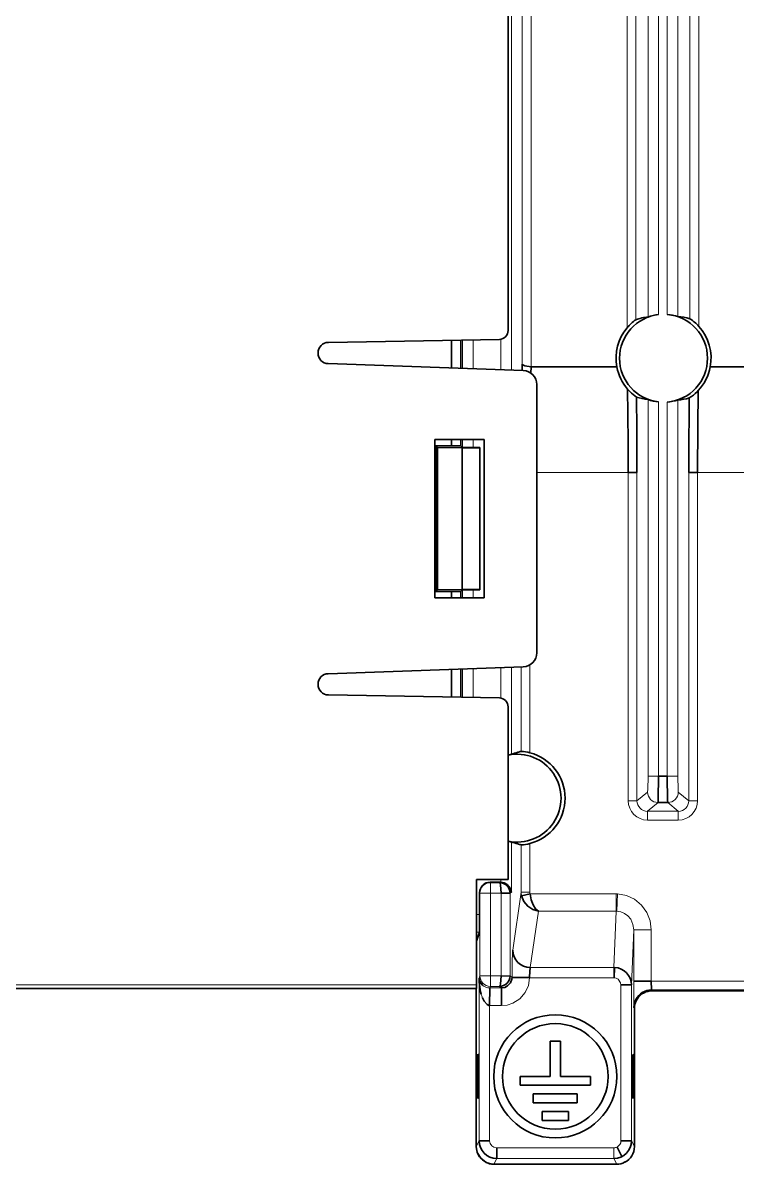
# Model space of a CAD drawing. Extents: x -45 to 645, y -160 to 467.
# Drawn here: x 48.8 to 89.4, y 59.3 to 124.1 of the extents above; entities that cross this region are included whole.
import ezdxf

# ---------------------------------------------------------------- set-up
doc = ezdxf.new("R2010")
doc.units = 0

msp = doc.modelspace()

# ---------------------------------------------------------------- linework, layer by layer
at = {"color": 7, "lineweight": 13}
for p, q in [((84.293, 107.422), (84.293, 192.734)), ((85.987, 192.708), (85.987, 107.448)), ((84.893, 107.562), (84.893, 192.594)), ((85.387, 107.569), (85.387, 192.587)), ((77.145, 104.749), (77.145, 162.302)), ((83.104, 106.81), (83.104, 162.302)), ((83.604, 162.302), (83.604, 107.268)), ((86.676, 107.319), (86.676, 162.302)), ((87.176, 162.302), (87.176, 106.893)), ((76.526, 147.014), (76.526, 104.41)), ((84.293, 102.734), (84.293, 81.326)), ((84.893, 81.326), (84.893, 102.594)), ((85.387, 102.587), (85.387, 81.326)), ((85.987, 81.326), (85.987, 102.708)), ((74.54, 69.462), (-29.54, 69.462)), ((84.48, 69.674), (122.547, 69.674)), ((84.493, 69.174), (122.547, 69.174)), ((85.2, 69.123), (128.96, 69.123))]:
    msp.add_line(p, q, dxfattribs=at)
at = {"color": 7, "lineweight": 35}
for p, q in [((76.338, 106.654), (76.338, 146.337)), ((74.539, 69.262), (-29.54, 69.262)), ((85.2, 69.123), (128.96, 69.123))]:
    msp.add_line(p, q, dxfattribs=at)
at = {"color": 7, "lineweight": 35, "ltscale": 0.243017}
for p, q in [((66.127, 105.984), (75.846, 106.154)), ((75.846, 85.771), (66.127, 85.941))]:
    msp.add_line(p, q, dxfattribs=at)
at = {"color": 7, "lineweight": 35, "ltscale": 0.039453}
for p, q in [((73.129, 104.528), (73.129, 106.106)), ((73.129, 87.397), (73.129, 85.818))]:
    msp.add_line(p, q, dxfattribs=at)
at = {"color": 7, "lineweight": 35, "ltscale": 0.040149}
for p, q in [((73.66, 106.116), (73.66, 104.51)), ((73.66, 87.415), (73.66, 85.809))]:
    msp.add_line(p, q, dxfattribs=at)
at = {"color": 7, "lineweight": 13, "ltscale": 0.040268}
msp.add_line((73.751, 106.117), (73.751, 104.507), dxfattribs=at)
at = {"color": 7, "lineweight": 13, "ltscale": 0.04105}
for p, q in [((74.349, 104.486), (74.349, 106.128)), ((74.349, 85.797), (74.349, 87.439))]:
    msp.add_line(p, q, dxfattribs=at)
at = {"color": 7, "lineweight": 13, "ltscale": 0.043267}
for p, q in [((75.924, 106.161), (75.924, 104.431)), ((75.924, 87.494), (75.924, 85.764))]:
    msp.add_line(p, q, dxfattribs=at)
at = {"color": 7, "lineweight": 35, "ltscale": 0.000287}
msp.add_line((65.538, 105.373), (65.538, 105.384), dxfattribs=at)
at = {"color": 7, "lineweight": 35, "ltscale": 0.277418}
for p, q in [((77.207, 104.386), (66.117, 104.773)), ((66.117, 87.152), (77.207, 87.539))]:
    msp.add_line(p, q, dxfattribs=at)
at = {"color": 7, "lineweight": 35, "ltscale": 0.009024}
msp.add_line((77.145, 104.749), (77.137, 104.388), dxfattribs=at)
at = {"color": 7, "lineweight": 35, "ltscale": 0.008624}
msp.add_line((77.64, 104.24), (77.648, 104.585), dxfattribs=at)
at = {"color": 7, "lineweight": 35, "ltscale": 0.121822}
msp.add_line((77.648, 104.585), (82.521, 104.585), dxfattribs=at)
at = {"color": 7, "lineweight": 35, "ltscale": 0.106734}
msp.add_line((87.832, 104.585), (92.101, 104.585), dxfattribs=at)
at = {"color": 7, "lineweight": 35, "ltscale": 0.381198}
msp.add_line((77.979, 88.338), (77.979, 103.586), dxfattribs=at)
at = {"color": 7, "lineweight": 35, "ltscale": 0.003486}
msp.add_line((83.127, 103.33), (83.129, 103.19), dxfattribs=at)
at = {"color": 7, "lineweight": 35, "ltscale": 0.00253}
msp.add_line((87.152, 103.247), (87.082, 103.174), dxfattribs=at)
at = {"color": 7, "lineweight": 35, "ltscale": 0.003491}
msp.add_line((87.149, 103.108), (87.152, 103.247), dxfattribs=at)
at = {"color": 7, "lineweight": 35, "ltscale": 0.225}
for p, q in [((72.179, 91.462), (72.179, 100.462)), ((74.979, 100.462), (74.979, 91.462))]:
    msp.add_line(p, q, dxfattribs=at)
at = {"color": 7, "lineweight": 35, "ltscale": 0.07}
for p, q in [((72.179, 100.462), (74.979, 100.462)), ((74.979, 91.462), (72.179, 91.462))]:
    msp.add_line(p, q, dxfattribs=at)
at = {"color": 7, "lineweight": 35, "ltscale": 0.206982}
msp.add_line((72.239, 100.102), (72.239, 91.823), dxfattribs=at)
at = {"color": 7, "lineweight": 35, "ltscale": 0.022243}
for p, q in [((73.129, 100.102), (72.239, 100.102)), ((72.239, 91.823), (73.129, 91.823))]:
    msp.add_line(p, q, dxfattribs=at)
at = {"color": 7, "lineweight": 35, "ltscale": 0.003461}
for p, q in [((72.239, 100.102), (72.337, 100.004)), ((72.239, 91.823), (72.337, 91.921))]:
    msp.add_line(p, q, dxfattribs=at)
at = {"color": 7, "lineweight": 35, "ltscale": 0.202087}
msp.add_line((72.337, 100.004), (72.337, 91.921), dxfattribs=at)
at = {"color": 7, "lineweight": 35, "ltscale": 0.034799}
for p, q in [((73.729, 99.98), (72.337, 100.004)), ((72.337, 91.921), (73.729, 91.945))]:
    msp.add_line(p, q, dxfattribs=at)
at = {"color": 7, "lineweight": 35, "ltscale": 0.009009}
for p, q in [((73.129, 100.102), (73.129, 100.462)), ((73.66, 100.462), (73.66, 100.102)), ((73.129, 91.823), (73.129, 91.462)), ((73.66, 91.823), (73.66, 91.462))]:
    msp.add_line(p, q, dxfattribs=at)
at = {"color": 7, "lineweight": 35, "ltscale": 0.013291}
for p, q in [((73.66, 100.102), (73.129, 100.102)), ((73.129, 91.823), (73.66, 91.823))]:
    msp.add_line(p, q, dxfattribs=at)
at = {"color": 7, "lineweight": 35, "ltscale": 0.003191}
for p, q in [((73.66, 100.102), (73.751, 100.012)), ((73.66, 91.823), (73.751, 91.913))]:
    msp.add_line(p, q, dxfattribs=at)
at = {"color": 7, "lineweight": 35, "ltscale": 0.025}
for p, q in [((74.729, 99.98), (73.729, 99.98)), ((73.729, 91.945), (74.729, 91.945))]:
    msp.add_line(p, q, dxfattribs=at)
at = {"color": 7, "lineweight": 35, "ltscale": 0.200873}
for p, q in [((73.729, 99.98), (73.729, 91.945)), ((74.729, 91.945), (74.729, 99.98))]:
    msp.add_line(p, q, dxfattribs=at)
at = {"color": 7, "lineweight": 13, "ltscale": 0.011265}
for p, q in [((73.751, 100.462), (73.751, 100.012)), ((73.751, 91.913), (73.751, 91.462))]:
    msp.add_line(p, q, dxfattribs=at)
at = {"color": 7, "lineweight": 13, "ltscale": 0.011522}
for p, q in [((74.349, 100.002), (74.349, 100.462)), ((74.349, 91.462), (74.349, 91.923))]:
    msp.add_line(p, q, dxfattribs=at)
at = {"color": 7, "lineweight": 35, "ltscale": 0.009505}
for p, q in [((74.349, 100.002), (74.729, 100.002)), ((74.729, 91.923), (74.349, 91.923))]:
    msp.add_line(p, q, dxfattribs=at)
at = {"color": 7, "lineweight": 35, "ltscale": 0.000541}
for p, q in [((74.729, 100.002), (74.729, 99.98)), ((74.729, 91.945), (74.729, 91.923))]:
    msp.add_line(p, q, dxfattribs=at)
at = {"color": 7, "lineweight": 13, "ltscale": 0.129701}
msp.add_line((77.979, 98.585), (83.167, 98.585), dxfattribs=at)
at = {"color": 7, "lineweight": 13, "ltscale": 0.46644}
for p, q in [((83.167, 79.927), (83.167, 98.585)), ((83.666, 98.585), (83.666, 79.927)), ((86.614, 79.927), (86.614, 98.585)), ((87.113, 98.585), (87.113, 79.927))]:
    msp.add_line(p, q, dxfattribs=at)
at = {"color": 7, "lineweight": 35, "ltscale": 0.012494}
for p, q in [((83.167, 98.585), (83.666, 98.585)), ((86.614, 98.585), (87.113, 98.585))]:
    msp.add_line(p, q, dxfattribs=at)
at = {"color": 7, "lineweight": 13, "ltscale": 0.126341}
msp.add_line((92.167, 98.585), (87.113, 98.585), dxfattribs=at)
at = {"color": 7, "lineweight": 13, "ltscale": 0.124775}
msp.add_line((77.582, 87.648), (77.582, 82.657), dxfattribs=at)
at = {"color": 7, "lineweight": 13, "ltscale": 0.040267}
msp.add_line((73.751, 87.418), (73.751, 85.808), dxfattribs=at)
at = {"color": 7, "lineweight": 13, "ltscale": 0.12383}
msp.add_line((76.526, 87.515), (76.526, 82.562), dxfattribs=at)
at = {"color": 7, "lineweight": 13, "ltscale": 0.120062}
msp.add_line((77.082, 82.732), (77.082, 87.535), dxfattribs=at)
at = {"color": 7, "lineweight": 35, "ltscale": 0.000288}
msp.add_line((65.538, 86.541), (65.538, 86.552), dxfattribs=at)
at = {"color": 7, "lineweight": 35, "ltscale": 0.245216}
msp.add_line((76.338, 75.462), (76.338, 85.271), dxfattribs=at)
at = {"color": 7, "lineweight": 13, "ltscale": 0.014993}
for p, q in [((84.293, 81.326), (84.893, 81.326)), ((85.987, 81.326), (85.387, 81.326))]:
    msp.add_line(p, q, dxfattribs=at)
at = {"color": 7, "lineweight": 35, "ltscale": 0.012368}
msp.add_line((85.387, 81.326), (84.893, 81.326), dxfattribs=at)
at = {"color": 7, "lineweight": 13, "ltscale": 0.012494}
for p, q in [((83.666, 79.927), (83.167, 79.927)), ((87.113, 79.927), (86.614, 79.927)), ((75.953, 74.671), (76.453, 74.671)), ((77.082, 74.739), (77.582, 74.739)), ((76.453, 69.98), (75.953, 69.98))]:
    msp.add_line(p, q, dxfattribs=at)
at = {"color": 7, "lineweight": 13, "ltscale": 0.01949}
for p, q in [((83.666, 79.927), (84.265, 80.426)), ((86.614, 79.927), (86.015, 80.426))]:
    msp.add_line(p, q, dxfattribs=at)
at = {"color": 7, "lineweight": 13, "ltscale": 0.019484}
for p, q in [((84.266, 79.328), (84.865, 79.826)), ((86.014, 79.328), (85.415, 79.826))]:
    msp.add_line(p, q, dxfattribs=at)
at = {"color": 7, "lineweight": 35, "ltscale": 0.013745}
msp.add_line((84.865, 79.826), (85.415, 79.826), dxfattribs=at)
at = {"color": 7, "lineweight": 13, "ltscale": 0.043683}
for p, q in [((84.266, 79.328), (86.014, 79.328)), ((86.014, 78.828), (84.266, 78.828))]:
    msp.add_line(p, q, dxfattribs=at)
at = {"color": 7, "lineweight": 13, "ltscale": 0.012496}
for p, q in [((84.266, 78.828), (84.266, 79.328)), ((86.014, 79.328), (86.014, 78.828))]:
    msp.add_line(p, q, dxfattribs=at)
at = {"color": 7, "lineweight": 13, "ltscale": 0.072054}
msp.add_line((76.526, 77.594), (76.526, 74.712), dxfattribs=at)
at = {"color": 7, "lineweight": 13, "ltscale": 0.067124}
msp.add_line((77.082, 74.739), (77.082, 77.424), dxfattribs=at)
at = {"color": 7, "lineweight": 13, "ltscale": 0.069011}
msp.add_line((77.582, 77.499), (77.582, 74.739), dxfattribs=at)
at = {"color": 7, "lineweight": 35, "ltscale": 0.15}
msp.add_line((74.54, 75.462), (74.54, 69.462), dxfattribs=at)
at = {"color": 7, "lineweight": 35, "ltscale": 0.044929}
msp.add_line((74.54, 75.462), (76.338, 75.462), dxfattribs=at)
at = {"color": 7, "lineweight": 35, "ltscale": 0.014631}
msp.add_line((75.908, 75.301), (75.323, 75.301), dxfattribs=at)
at = {"color": 7, "lineweight": 13, "ltscale": 0.000804}
msp.add_line((75.323, 75.301), (75.337, 75.273), dxfattribs=at)
at = {"color": 7, "lineweight": 13, "ltscale": 0.012979}
for p, q in [((75.856, 75.273), (75.337, 75.273)), ((75.337, 69.378), (75.856, 69.378))]:
    msp.add_line(p, q, dxfattribs=at)
at = {"color": 7, "lineweight": 13, "ltscale": 0.014998}
for p, q in [((75.337, 75.273), (75.337, 74.673)), ((82.355, 59.601), (82.355, 60.201))]:
    msp.add_line(p, q, dxfattribs=at)
at = {"color": 7, "lineweight": 13, "ltscale": 0.001479}
msp.add_line((75.908, 75.301), (75.856, 75.273), dxfattribs=at)
at = {"color": 7, "lineweight": 35, "ltscale": 0.000411}
msp.add_line((75.924, 75.301), (75.908, 75.301), dxfattribs=at)
at = {"color": 7, "lineweight": 13, "ltscale": 0.004027}
msp.add_line((75.924, 75.301), (75.924, 75.462), dxfattribs=at)
at = {"color": 7, "lineweight": 13, "ltscale": 0.000802}
msp.add_line((74.737, 74.673), (74.723, 74.702), dxfattribs=at)
at = {"color": 7, "lineweight": 35, "ltscale": 0.03092}
msp.add_line((74.723, 73.465), (74.723, 74.702), dxfattribs=at)
at = {"color": 7, "lineweight": 13, "ltscale": 0.117374}
for p, q in [((74.737, 74.673), (74.737, 69.978)), ((75.337, 74.673), (75.337, 69.978))]:
    msp.add_line(p, q, dxfattribs=at)
at = {"color": 7, "lineweight": 13, "ltscale": 0.014999}
for p, q in [((74.737, 74.673), (75.337, 74.673)), ((75.337, 69.978), (74.737, 69.978))]:
    msp.add_line(p, q, dxfattribs=at)
at = {"color": 7, "lineweight": 13, "ltscale": 0.015402}
msp.add_line((75.337, 74.673), (75.953, 74.673), dxfattribs=at)
at = {"color": 7, "lineweight": 35, "ltscale": 0.012493}
for p, q in [((75.953, 74.673), (76.453, 74.682)), ((76.453, 69.964), (75.953, 69.978))]:
    msp.add_line(p, q, dxfattribs=at)
at = {"color": 7, "lineweight": 13, "ltscale": 4.5e-05}
msp.add_line((75.953, 74.673), (75.953, 74.671), dxfattribs=at)
at = {"color": 7, "lineweight": 13, "ltscale": 0.117264}
msp.add_line((75.953, 69.98), (75.953, 74.671), dxfattribs=at)
at = {"color": 7, "lineweight": 13, "ltscale": 0.002095}
msp.add_line((76.526, 74.712), (76.453, 74.671), dxfattribs=at)
at = {"color": 7, "lineweight": 13, "ltscale": 0.000253}
msp.add_line((76.453, 74.681), (76.453, 74.671), dxfattribs=at)
at = {"color": 7, "lineweight": 13, "ltscale": 0.117268}
msp.add_line((76.453, 74.671), (76.453, 69.98), dxfattribs=at)
at = {"color": 7, "lineweight": 13, "ltscale": 0.0836}
msp.add_line((76.604, 71.429), (77.082, 74.739), dxfattribs=at)
at = {"color": 7, "lineweight": 35, "ltscale": 0.012465}
msp.add_line((77.104, 74.533), (77.593, 74.634), dxfattribs=at)
at = {"color": 7, "lineweight": 13, "ltscale": 0.122281}
msp.add_line((77.593, 74.634), (82.484, 74.634), dxfattribs=at)
at = {"color": 7, "lineweight": 13, "ltscale": 0.00196}
msp.add_line((82.484, 74.634), (82.562, 74.632), dxfattribs=at)
at = {"color": 7, "lineweight": 13, "ltscale": 0.024427}
msp.add_line((82.484, 74.634), (82.484, 73.657), dxfattribs=at)
at = {"color": 7, "lineweight": 13, "ltscale": 0.024428}
msp.add_line((82.562, 74.632), (82.523, 73.656), dxfattribs=at)
at = {"color": 7, "lineweight": 13, "ltscale": 0.004556}
msp.add_line((74.723, 73.465), (74.54, 73.466), dxfattribs=at)
at = {"color": 7, "lineweight": 13, "ltscale": 0.080941}
msp.add_line((78.067, 73.656), (77.603, 70.452), dxfattribs=at)
at = {"color": 7, "lineweight": 13, "ltscale": 0.110436}
msp.add_line((82.484, 73.657), (78.067, 73.657), dxfattribs=at)
at = {"color": 7, "lineweight": 13, "ltscale": 0.080174}
msp.add_line((82.484, 73.657), (82.355, 70.452), dxfattribs=at)
at = {"color": 7, "lineweight": 13, "ltscale": 0.00098}
for p, q in [((82.523, 73.656), (82.484, 73.657)), ((82.395, 70.451), (82.355, 70.452))]:
    msp.add_line(p, q, dxfattribs=at)
at = {"color": 7, "lineweight": 13, "ltscale": 0.004343}
msp.add_line((74.54, 72.466), (74.714, 72.465), dxfattribs=at)
at = {"color": 7, "lineweight": 35, "ltscale": 0.013716}
msp.add_line((74.54, 71.945), (74.714, 72.465), dxfattribs=at)
at = {"color": 7, "lineweight": 13, "ltscale": 0.0784}
msp.add_line((83.481, 72.591), (83.355, 69.457), dxfattribs=at)
at = {"color": 7, "lineweight": 13, "ltscale": 0.072928}
for p, q in [((83.481, 69.674), (83.481, 72.591)), ((84.48, 72.591), (84.48, 69.674))]:
    msp.add_line(p, q, dxfattribs=at)
at = {"color": 7, "lineweight": 13, "ltscale": 0.024999}
msp.add_line((84.48, 72.591), (83.481, 72.591), dxfattribs=at)
at = {"color": 7, "lineweight": 13, "ltscale": 0.118801}
msp.add_line((82.355, 70.452), (77.603, 70.452), dxfattribs=at)
at = {"color": 7, "lineweight": 13, "ltscale": 0.014658}
msp.add_line((82.355, 69.866), (82.355, 70.452), dxfattribs=at)
at = {"color": 7, "lineweight": 35, "ltscale": 0.014657}
msp.add_line((82.395, 70.451), (82.371, 69.866), dxfattribs=at)
at = {"color": 7, "lineweight": 35, "ltscale": 0.005}
msp.add_line((74.54, 69.462), (74.539, 69.262), dxfattribs=at)
at = {"color": 7, "lineweight": 13, "ltscale": 0.00345}
msp.add_line((74.737, 69.978), (74.693, 69.847), dxfattribs=at)
at = {"color": 7, "lineweight": 13, "ltscale": 0.231144}
msp.add_line((74.693, 69.847), (74.693, 60.601), dxfattribs=at)
at = {"color": 7, "lineweight": 35, "ltscale": 0.001369}
msp.add_line((74.693, 69.847), (74.694, 69.792), dxfattribs=at)
at = {"color": 7, "lineweight": 35, "ltscale": 0.00374}
msp.add_line((74.699, 69.643), (74.694, 69.793), dxfattribs=at)
at = {"color": 7, "lineweight": 35, "ltscale": 0.004297}
msp.add_line((74.712, 69.472), (74.699, 69.643), dxfattribs=at)
at = {"color": 7, "lineweight": 13, "ltscale": 0.014995}
msp.add_line((75.337, 69.978), (75.337, 69.378), dxfattribs=at)
at = {"color": 7, "lineweight": 13, "ltscale": 0.015401}
msp.add_line((75.953, 69.978), (75.337, 69.978), dxfattribs=at)
at = {"color": 7, "lineweight": 13, "ltscale": 6.8e-05}
msp.add_line((75.953, 69.98), (75.953, 69.978), dxfattribs=at)
at = {"color": 7, "lineweight": 13, "ltscale": 0.003628}
msp.add_line((76.453, 69.98), (76.564, 69.888), dxfattribs=at)
at = {"color": 7, "lineweight": 13, "ltscale": 0.00038}
msp.add_line((76.453, 69.98), (76.453, 69.965), dxfattribs=at)
at = {"color": 7, "lineweight": 13, "ltscale": 0.000204}
for p, q in [((76.564, 69.879), (76.564, 69.888)), ((77.564, 69.874), (77.564, 69.866))]:
    msp.add_line(p, q, dxfattribs=at)
at = {"color": 7, "lineweight": 35, "ltscale": 0.024987}
msp.add_line((77.564, 69.866), (76.564, 69.879), dxfattribs=at)
at = {"color": 7, "lineweight": 13, "ltscale": 0.119794}
msp.add_line((77.564, 69.866), (82.355, 69.866), dxfattribs=at)
at = {"color": 7, "lineweight": 13, "ltscale": 0.000392}
msp.add_line((82.371, 69.866), (82.355, 69.866), dxfattribs=at)
at = {"color": 7, "lineweight": 35, "ltscale": 0.014999}
for p, q in [((82.755, 69.457), (83.355, 69.457)), ((74.693, 60.601), (75.293, 60.601)), ((83.355, 60.601), (82.755, 60.601))]:
    msp.add_line(p, q, dxfattribs=at)
at = {"color": 7, "lineweight": 13, "ltscale": 0.221402}
for p, q in [((82.755, 60.601), (82.755, 69.457)), ((83.355, 60.601), (83.355, 69.457))]:
    msp.add_line(p, q, dxfattribs=at)
at = {"color": 7, "lineweight": 35, "ltscale": 0.024999}
msp.add_line((84.48, 69.674), (83.481, 69.674), dxfattribs=at)
at = {"color": 7, "lineweight": 35, "ltscale": 0.224735}
msp.add_line((74.529, 69.262), (74.529, 60.273), dxfattribs=at)
at = {"color": 7, "lineweight": 13, "ltscale": 0.224735}
msp.add_line((74.529, 60.273), (74.529, 69.262), dxfattribs=at)
at = {"color": 7, "lineweight": 35, "ltscale": 0.024991}
msp.add_line((75.293, 68.288), (75.302, 69.288), dxfattribs=at)
at = {"color": 7, "lineweight": 13, "ltscale": 0.000132}
msp.add_line((75.302, 69.288), (75.307, 69.288), dxfattribs=at)
at = {"color": 7, "lineweight": 13, "ltscale": 0.002374}
msp.add_line((75.337, 69.378), (75.307, 69.288), dxfattribs=at)
at = {"color": 7, "lineweight": 13, "ltscale": 0.024992}
msp.add_line((75.307, 68.288), (75.307, 69.288), dxfattribs=at)
at = {"color": 7, "lineweight": 13, "ltscale": 0.016431}
msp.add_line((75.307, 69.288), (75.964, 69.288), dxfattribs=at)
at = {"color": 7, "lineweight": 13, "ltscale": 0.00352}
msp.add_line((75.856, 69.378), (75.964, 69.288), dxfattribs=at)
at = {"color": 7, "lineweight": 35, "ltscale": 0.024992}
msp.add_line((75.964, 68.288), (75.964, 69.288), dxfattribs=at)
at = {"color": 7, "lineweight": 13, "ltscale": 0.001414}
msp.add_line((84.493, 69.174), (84.519, 69.123), dxfattribs=at)
at = {"color": 7, "lineweight": 35, "ltscale": 0.01704}
msp.add_line((84.519, 69.123), (85.2, 69.123), dxfattribs=at)
at = {"color": 7, "lineweight": 13, "ltscale": 0.01704}
msp.add_line((84.519, 69.123), (85.2, 69.123), dxfattribs=at)
at = {"color": 7, "lineweight": 13, "ltscale": 0.192178}
msp.add_line((75.293, 68.288), (75.293, 60.601), dxfattribs=at)
at = {"color": 7, "lineweight": 13, "ltscale": 0.00034}
msp.add_line((75.307, 68.288), (75.293, 68.288), dxfattribs=at)
at = {"color": 7, "lineweight": 13, "ltscale": 0.016434}
msp.add_line((75.964, 68.288), (75.307, 68.288), dxfattribs=at)
at = {"color": 7, "lineweight": 13, "ltscale": 0.001421}
msp.add_line((83.519, 68.123), (83.493, 68.174), dxfattribs=at)
at = {"color": 7, "lineweight": 35, "ltscale": 0.196249}
msp.add_line((83.519, 68.123), (83.519, 60.273), dxfattribs=at)
at = {"color": 7, "lineweight": 13, "ltscale": 0.196249}
msp.add_line((83.519, 68.123), (83.519, 60.273), dxfattribs=at)
at = {"color": 7, "lineweight": 35, "ltscale": 0.05}
for p, q in [((78.724, 66.262), (78.724, 64.262)), ((79.324, 64.262), (79.324, 66.262))]:
    msp.add_line(p, q, dxfattribs=at)
at = {"color": 7, "lineweight": 35, "ltscale": 0.015}
msp.add_line((79.324, 66.262), (78.724, 66.262), dxfattribs=at)
at = {"color": 7, "lineweight": 35, "ltscale": 0.0425}
for p, q in [((78.724, 64.262), (77.024, 64.262)), ((81.024, 64.262), (79.324, 64.262))]:
    msp.add_line(p, q, dxfattribs=at)
at = {"color": 7, "lineweight": 35, "ltscale": 0.0125}
for p, q in [((77.024, 64.262), (77.024, 63.762)), ((81.024, 63.762), (81.024, 64.262)), ((77.774, 62.762), (77.774, 63.262)), ((80.274, 62.762), (80.274, 63.262)), ((78.274, 61.762), (78.274, 62.262)), ((79.774, 61.762), (79.774, 62.262))]:
    msp.add_line(p, q, dxfattribs=at)
at = {"color": 7, "lineweight": 35, "ltscale": 0.1}
msp.add_line((77.024, 63.762), (81.024, 63.762), dxfattribs=at)
at = {"color": 7, "lineweight": 35, "ltscale": 0.0625}
for p, q in [((80.274, 63.262), (77.774, 63.262)), ((77.774, 62.762), (80.274, 62.762))]:
    msp.add_line(p, q, dxfattribs=at)
at = {"color": 7, "lineweight": 35, "ltscale": 0.0375}
for p, q in [((79.774, 62.262), (78.274, 62.262)), ((78.274, 61.762), (79.774, 61.762))]:
    msp.add_line(p, q, dxfattribs=at)
at = {"color": 7, "lineweight": 13, "ltscale": 0.009172}
for p, q in [((74.529, 60.273), (74.693, 60.601)), ((83.519, 60.273), (83.355, 60.601)), ((75.693, 59.601), (75.529, 59.273)), ((82.519, 59.273), (82.355, 59.601))]:
    msp.add_line(p, q, dxfattribs=at)
at = {"color": 7, "lineweight": 35, "ltscale": 0.014998}
msp.add_line((75.693, 60.201), (75.693, 59.601), dxfattribs=at)
at = {"color": 7, "lineweight": 13, "ltscale": 0.166536}
for p, q in [((82.355, 60.201), (75.693, 60.201)), ((75.693, 59.601), (82.355, 59.601))]:
    msp.add_line(p, q, dxfattribs=at)
at = {"color": 7, "lineweight": 35, "ltscale": 0.014997}
msp.add_line((82.802, 59.707), (82.534, 60.243), dxfattribs=at)
at = {"color": 7, "lineweight": 35, "ltscale": 0.174739}
msp.add_line((75.529, 59.273), (82.519, 59.273), dxfattribs=at)
at = {"color": 7, "lineweight": 13, "ltscale": 0.174739}
msp.add_line((75.529, 59.273), (82.519, 59.273), dxfattribs=at)
at = {"color": 7, "lineweight": 35}
for points in [[(77.648, 104.587), (77.285, 104.646), (77.171, 104.707), (77.148, 104.737), (77.145, 104.751)], [(73.751, 100.012), (73.754, 100.011), (73.779, 100.009), (74.349, 100.002)], [(74.349, 91.923), (73.771, 91.916), (73.756, 91.914), (73.752, 91.914), (73.751, 91.913)], [(84.865, 79.826), (84.867, 79.83), (84.87, 79.853), (84.878, 80.024), (84.893, 81.326)], [(85.415, 79.826), (85.414, 79.829), (85.411, 79.843), (85.405, 79.937), (85.387, 81.326)], [(75.856, 75.273), (75.863, 75.271), (75.876, 75.258), (75.889, 75.233), (75.914, 75.149), (75.953, 74.673)], [(76.526, 74.712), (76.466, 74.953), (76.296, 75.164), (76.122, 75.262), (75.926, 75.301)], [(77.593, 74.634), (77.653, 74.306), (77.764, 74.004), (77.905, 73.783), (78.067, 73.656)], [(77.104, 74.533), (77.232, 74.207), (77.461, 73.93), (77.752, 73.742), (78.067, 73.656)], [(74.714, 72.465), (74.716, 72.495), (74.723, 73.465)], [(77.603, 70.452), (77.593, 70.409), (77.575, 70.245), (77.564, 69.874)], [(75.856, 69.378), (75.863, 69.381), (75.876, 69.394), (75.889, 69.419), (75.913, 69.502), (75.953, 69.978)], [(75.964, 69.288), (76.15, 69.316), (76.315, 69.402), (76.474, 69.571), (76.557, 69.788), (76.564, 69.879)], [(76.564, 69.888), (76.567, 69.887), (76.579, 69.886), (76.676, 69.882), (77.564, 69.874)], [(84.48, 69.674), (84.489, 69.198), (84.492, 69.176), (84.493, 69.174), (84.493, 69.174)], [(75.293, 68.288), (75.245, 68.296), (75.147, 68.344), (74.979, 68.532), (74.877, 68.734)], [(74.561, 64.263), (74.566, 65.286), (74.571, 65.503), (74.572, 65.512), (74.572, 65.513)], [(74.572, 65.513), (74.573, 65.511), (74.574, 65.497), (74.577, 65.366), (74.583, 64.263)], [(74.64, 64.262), (74.644, 65.286), (74.649, 65.502), (74.65, 65.511), (74.651, 65.513)], [(74.651, 65.513), (74.651, 65.511), (74.652, 65.497), (74.656, 65.366), (74.662, 64.262)], [(83.387, 64.262), (83.396, 65.487), (83.397, 65.51), (83.398, 65.513)], [(83.398, 65.513), (83.399, 65.509), (83.401, 65.484), (83.409, 64.262)], [(83.466, 64.263), (83.475, 65.487), (83.476, 65.51), (83.477, 65.513)], [(83.477, 65.513), (83.478, 65.51), (83.479, 65.484), (83.488, 64.263)], [(74.572, 63.012), (74.572, 63.014), (74.57, 63.028), (74.567, 63.159), (74.561, 64.263)], [(74.583, 64.263), (74.578, 63.239), (74.573, 63.023), (74.573, 63.014), (74.572, 63.012)], [(74.651, 63.012), (74.65, 63.014), (74.649, 63.028), (74.645, 63.159), (74.64, 64.262)], [(74.662, 64.262), (74.657, 63.239), (74.652, 63.023), (74.651, 63.014), (74.651, 63.012)], [(83.398, 63.012), (83.397, 63.016), (83.396, 63.041), (83.387, 64.262)], [(83.409, 64.262), (83.4, 63.038), (83.399, 63.015), (83.398, 63.012)], [(83.477, 63.012), (83.476, 63.016), (83.474, 63.041), (83.466, 64.263)], [(83.488, 64.263), (83.479, 63.038), (83.477, 63.015), (83.477, 63.012)], [(75.529, 59.273), (75.293, 59.3), (75.072, 59.385), (74.878, 59.519), (74.719, 59.692), (74.603, 59.897), (74.539, 60.124), (74.529, 60.273)], [(74.529, 60.273), (74.585, 59.942), (74.786, 59.609), (75.095, 59.373), (75.416, 59.278), (75.529, 59.273)]]:
    msp.add_lwpolyline(points, dxfattribs=at)
at = {"color": 7, "lineweight": 13}
for points in [[(84.293, 81.326), (84.279, 80.559), (84.271, 80.447), (84.267, 80.43), (84.265, 80.426)], [(86.015, 80.426), (86.013, 80.429), (86.01, 80.443), (86.001, 80.552), (85.987, 81.326)], [(82.562, 74.632), (83.064, 74.546), (83.53, 74.331), (83.93, 73.999), (84.233, 73.576), (84.418, 73.097), (84.48, 72.591)], [(83.481, 72.591), (83.438, 72.899), (83.309, 73.191), (83.155, 73.381), (82.962, 73.527), (82.747, 73.619), (82.523, 73.656)], [(76.564, 69.888), (76.573, 70.736), (76.594, 71.331), (76.604, 71.429)], [(77.564, 69.866), (77.499, 69.428), (77.311, 69.029), (77.003, 68.677), (76.609, 68.424), (76.295, 68.32), (75.964, 68.288)], [(82.755, 69.457), (82.737, 69.58), (82.598, 69.781), (82.492, 69.842), (82.371, 69.866)], [(83.493, 68.174), (83.493, 68.177), (83.491, 68.204), (83.481, 69.674)]]:
    msp.add_lwpolyline(points, dxfattribs=at)
at = {"color": 7, "lineweight": 35}
for radius in [3.5, 3]:
    msp.add_circle((79.024, 64.262), radius, dxfattribs=at)
at = {"color": 7, "lineweight": 13}
for centre, radius, start, end in [((342922.188, 150.97), 342844.539, 179.998106, 180.007754), ((84.278, 79.939), 1.112, 180.59855, 269.41141), ((84.272, 79.933), 0.606, 180.54672, 269.47987), ((84.866, 80.427), 0.6, 180.05267, 269.9374), ((85.414, 80.427), 0.6, 270.0626, 359.94733), ((86.002, 79.939), 1.112, 270.58858, 359.40143), ((86.008, 79.933), 0.606, 270.52014, 359.45328), ((75.337, 74.673), 0.6, 90.00692, 179.98555), ((78.085, 74.742), 1.003, 180.20464, 192.05686), ((78.105, 74.739), 0.523, 180.00995, 191.61562), ((75.337, 69.978), 0.6, 180.02606, 269.99401), ((75.305, 69.926), 0.638, 227.8158, 269.70356), ((76.699, 69.452), 1.959, 195.38595, 201.50744), ((84.519, 68.12), 1.003, 90.03948, 116.51729), ((75.698, 60.606), 0.405, 180.63481, 269.35764), ((82.352, 60.603), 0.403, 296.79361, 359.77594), ((82.354, 60.602), 0.401, 270.04514, 296.51758), ((82.518, 60.277), 1.003, 270.05079, 296.51786)]:
    msp.add_arc(centre, radius, start, end, dxfattribs=at)
at = {"color": 7, "lineweight": 35}
for centre, radius, start, end in [((85.176, 105.078), 2.5, 96.51457, 263.48543), ((85.043, 105.204), 2.517, 124.88419, 140.37479), ((84.494, 104.897), 2.533, 94.55885, 110.58767), ((85.217, 104.835), 2.746, 96.77352, 109.64673), ((85.176, 105.078), 2.5, 274.84359, 85.15641), ((85.143, 104.83), 2.75, 72.12359, 84.89485), ((85.864, 104.892), 2.56, 71.48451, 87.23403), ((85.313, 105.217), 2.506, 41.96425, 57.01733), ((75.838, 106.654), 0.5, 271, 360), ((85.176, 105.078), 2.701, 140.11753, 190.52235), ((85.176, 105.078), 2.701, 349.47765, 42.22639), ((66.138, 105.384), 0.6, 91, 180), ((66.138, 105.373), 0.6, 180, 268), ((85.182, 105.095), 2.71, 190.86315, 220.66502), ((85.171, 105.095), 2.709, 316.98533, 349.1452), ((77.179, 103.586), 0.8, 360, 88), ((86.534, 106.327), 4.537, 221.34122, 223.82525), ((-177.526, 98.794), 260.693, 0.29412, 0.9664), ((85.107, 105.022), 2.604, 224.84415, 235.6586), ((85.237, 105.027), 2.614, 302.47467, 314.86507), ((-225.435, 98.669), 309.101, 359.98434, 0.77962), ((84.494, 105.26), 2.534, 250.23703, 265.43869), ((85.217, 105.321), 2.746, 250.35305, 263.22665), ((85.143, 105.326), 2.75, 275.10532, 287.87618), ((85.864, 105.265), 2.56, 272.7666, 287.69246), ((397.378, 98.67), 310.765, 179.23379, 180.01575), ((348.159, 98.791), 261.045, 179.05262, 179.68766), ((-185.1, 98.709), 268.267, 359.97349, 0.30391), ((355.669, 98.708), 268.556, 179.67864, 180.02633), ((77.179, 88.338), 0.8, 272, 0), ((66.138, 86.552), 0.6, 92, 180), ((66.138, 86.541), 0.6, 180, 269), ((75.838, 85.271), 0.5, 0, 89), ((76.848, 80.078), 2.5, 258.20891, 101.78838), ((77.126, 78.805), 3.804, 99.10798, 101.95503), ((77.859, 79.193), 3.623, 105.50064, 111.59018), ((77.885, 79.104), 3.716, 102.47642, 105.51686), ((76.977, 80.371), 2.364, 75.17037, 87.44546), ((76.915, 80.078), 2.663, 284.51261, 75.49925), ((77.204, 81.574), 4.037, 257.61251, 260.31019), ((77.859, 80.963), 3.623, 248.40982, 254.49936), ((77.885, 81.052), 3.716, 254.48314, 257.52359), ((76.977, 79.785), 2.364, 272.55428, 284.82988), ((75.323, 74.702), 0.6, 89.99655, 180.0055), ((75.852, 74.672), 0.601, 0.85677, 89.58837), ((82.357, 69.454), 0.998, 0.20627, 87.83537), ((75.247, 69.867), 0.554, 182.02291, 228.1269), ((77.859, 69.765), 3.16, 185.32336, 195.26976), ((75.851, 69.98), 0.602, 270.52035, 358.62119), ((84.493, 68.174), 1, 121.71166, 179.98824), ((84.525, 68.119), 1.007, 116.79689, 179.78539), ((84.525, 68.119), 1.007, 116.78532, 179.78796), ((84.493, 68.174), 1, 90.01138, 121.71487), ((84.519, 68.12), 1.003, 90.04148, 116.52091), ((75.693, 60.601), 1, 180.00647, 269.99504), ((82.355, 60.601), 1, 270.00908, 359.99477), ((82.512, 60.277), 1.007, 296.79034, 359.76649), ((82.513, 60.277), 1.007, 296.78249, 359.78332), ((82.518, 60.276), 1.003, 270.042, 296.52108)]:
    msp.add_arc(centre, radius, start, end, dxfattribs=at)
msp.add_ellipse((77.603, 71.429), major_axis=(0.99, -0.143), ratio=0.976716, start_param=3.288533, end_param=4.852657, dxfattribs=at)

doc.saveas('drawing.dxf')
